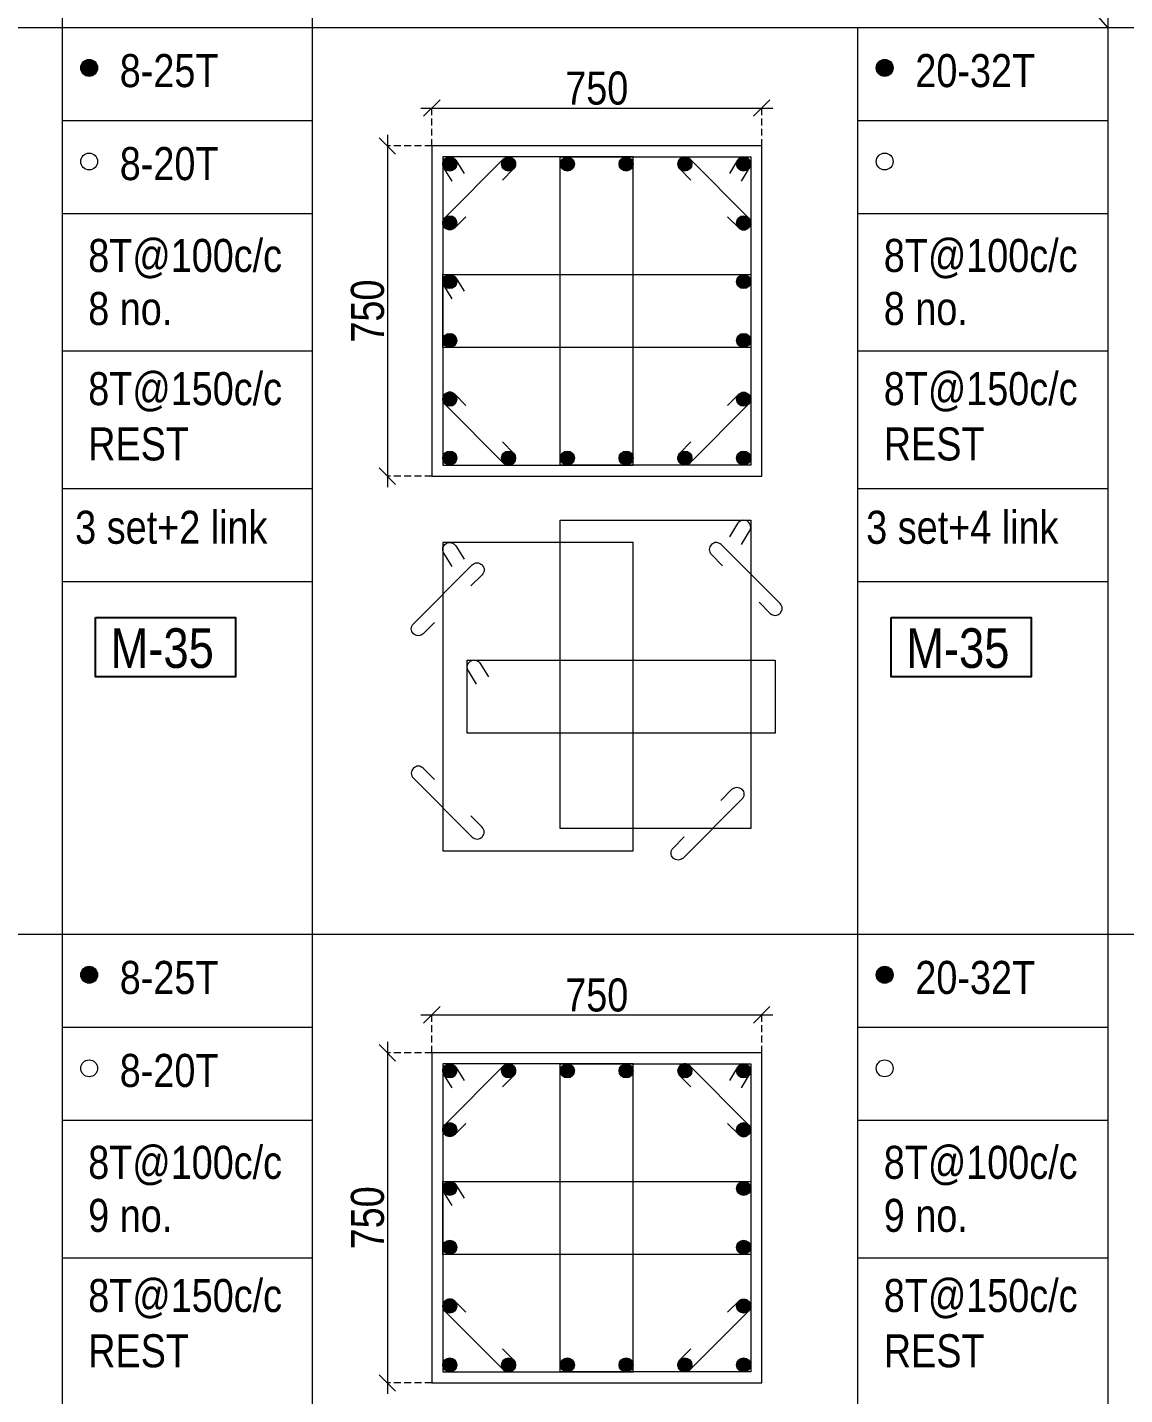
# Model space of a CAD drawing. Header units: millimetres. Extents: x 1112055 to 3390982, y -148532 to 766891.
# Drawn here: x 2287584 to 2297561, y 345047 to 357470 of the extents above; entities that cross this region are included whole.
import ezdxf
from ezdxf.enums import TextEntityAlignment as Align

# ---------------------------------------------------------------- set-up
doc = ezdxf.new("R2010")
doc.units = ezdxf.units.MM
doc.header["$PDMODE"] = 35
doc.header["$PDSIZE"] = -25
doc.linetypes.add('DASHED2', pattern=[0.375, 0.25, -0.125])
doc.linetypes.add('Hidden', pattern=[9.525, 6.35, -3.175])
for name, color, linetype, lineweight in [('B COL. SIZE DIM', 220, 'Continuous', 25), ('B COLSCH', 204, 'Continuous', 20), ('B COLUMN', 1, 'Hidden', 9), ('B STEEL', 34, 'Continuous', 15)]:
    doc.layers.add(name, color=color, linetype=linetype, lineweight=lineweight)
doc.layers.add('B TEXT', color=7, linetype='Continuous')
doc.styles.add('dim inside', font='romans.shx', dxfattribs={"width": 0.8, "height": 125})
doc.styles.add('SWINC', font='swissc.ttf')
doc.dimstyles.new('dim inside', dxfattribs={"dimtxt": 125, "dimasz": 100, "dimexe": 0, "dimexo": 0, "dimgap": 10, "dimtad": 0, "dimdec": 0, "dimzin": 0, "dimdsep": 46, "dimtxsty": 'dim inside', "dimblk": 'SMALL', "dimcen": 0.09, "dimadec": 0, "dimazin": 0, "dimtfac": 1, "dimtdec": 0, "dimtofl": 0, "dimtmove": 0, "dimatfit": 3, "dimfxl": 1, "dimtolj": 1, "dimtzin": 0, "dimarcsym": 2})

# ---------------------------------------------------------------- blocks, each defined once
blk = doc.blocks.new('_Oblique')
at = {"color": 0, "linetype": 'ByBlock', "lineweight": -2}
blk.add_line((-0.5, -0.5), (0.5, 0.5), dxfattribs=at)
blk = doc.blocks.new('*D876')
at = {"layer": 'B COL. SIZE DIM', "color": 250, "lineweight": 9, "ltscale": 250, "transparency": 16777216}
blk.add_line((2291161, 356737), (2294361, 356737), dxfattribs=at)
at = {"layer": 'B COL. SIZE DIM', "color": 250, "linetype": 'DASHED2', "lineweight": 9, "ltscale": 250, "transparency": 16777216}
for p, q in [((2291261, 356392), (2291261, 356737)), ((2294261, 356392), (2294261, 356737))]:
    blk.add_line(p, q, dxfattribs=at)
at = {"layer": 'Defpoints', "color": 0, "ltscale": 250, "transparency": 16777216}
for p in [(2294261, 356737), (2291261, 356392), (2294261, 356392)]:
    blk.add_point(p, dxfattribs=at)
at = {"layer": 'B COL. SIZE DIM', "color": 250, "lineweight": 9, "ltscale": 250, "transparency": 16777216, "xscale": 150, "yscale": 150, "zscale": 150, "rotation": 180}
blk.add_blockref('_Oblique', (2291261, 356737), dxfattribs=at)
at = {"layer": 'B COL. SIZE DIM', "color": 250, "lineweight": 9, "ltscale": 250, "transparency": 16777216, "xscale": 150, "yscale": 150, "zscale": 150}
blk.add_blockref('_Oblique', (2294261, 356737), dxfattribs=at)
at = {"layer": 'B COL. SIZE DIM', "color": 6, "ltscale": 250, "transparency": 16777216, "insert": (2292761, 356916), "char_height": 300, "attachment_point": 5, "style": 'SWINC'}
blk.add_mtext('\\A1;750', dxfattribs=at)
blk = doc.blocks.new('*D877')
at = {"layer": 'B COL. SIZE DIM', "color": 250, "lineweight": 9, "ltscale": 250, "transparency": 16777216}
blk.add_line((2290857, 356492), (2290857, 353292), dxfattribs=at)
at = {"layer": 'B COL. SIZE DIM', "color": 250, "linetype": 'DASHED2', "lineweight": 9, "ltscale": 250, "transparency": 16777216}
for p, q in [((2291261, 356392), (2290857, 356392)), ((2291261, 353392), (2290857, 353392))]:
    blk.add_line(p, q, dxfattribs=at)
at = {"layer": 'Defpoints', "color": 0, "ltscale": 250, "transparency": 16777216}
for p in [(2291261, 356392), (2290857, 353392), (2291261, 353392)]:
    blk.add_point(p, dxfattribs=at)
at = {"layer": 'B COL. SIZE DIM', "color": 250, "lineweight": 9, "ltscale": 250, "transparency": 16777216, "xscale": 150, "yscale": 150, "zscale": 150}
for p, rotation in [((2290857, 356392), 90), ((2290857, 353392), 270)]:
    blk.add_blockref('_Oblique', p, dxfattribs=dict(at, rotation=rotation))
at = {"layer": 'B COL. SIZE DIM', "color": 6, "ltscale": 250, "transparency": 16777216, "insert": (2290678, 354892), "char_height": 300, "attachment_point": 5, "rotation": 90, "style": 'SWINC'}
blk.add_mtext('\\A1;750', dxfattribs=at)
blk = doc.blocks.new('*D878')
at = {"layer": 'B COL. SIZE DIM', "color": 250, "lineweight": 9, "ltscale": 250, "transparency": 16777216}
blk.add_line((2291161, 348498), (2294361, 348498), dxfattribs=at)
at = {"layer": 'B COL. SIZE DIM', "color": 250, "linetype": 'DASHED2', "lineweight": 9, "ltscale": 250, "transparency": 16777216}
for p, q in [((2291261, 348153), (2291261, 348498)), ((2294261, 348153), (2294261, 348498))]:
    blk.add_line(p, q, dxfattribs=at)
at = {"layer": 'Defpoints', "color": 0, "ltscale": 250, "transparency": 16777216}
for p in [(2294261, 348498), (2291261, 348153), (2294261, 348153)]:
    blk.add_point(p, dxfattribs=at)
at = {"layer": 'B COL. SIZE DIM', "color": 250, "lineweight": 9, "ltscale": 250, "transparency": 16777216, "xscale": 150, "yscale": 150, "zscale": 150, "rotation": 180}
blk.add_blockref('_Oblique', (2291261, 348498), dxfattribs=at)
at = {"layer": 'B COL. SIZE DIM', "color": 250, "lineweight": 9, "ltscale": 250, "transparency": 16777216, "xscale": 150, "yscale": 150, "zscale": 150}
blk.add_blockref('_Oblique', (2294261, 348498), dxfattribs=at)
at = {"layer": 'B COL. SIZE DIM', "color": 6, "ltscale": 250, "transparency": 16777216, "insert": (2292761, 348676), "char_height": 300, "attachment_point": 5, "style": 'SWINC'}
blk.add_mtext('\\A1;750', dxfattribs=at)
blk = doc.blocks.new('*D879')
at = {"layer": 'B COL. SIZE DIM', "color": 250, "lineweight": 9, "ltscale": 250, "transparency": 16777216}
blk.add_line((2290857, 348253), (2290857, 345053), dxfattribs=at)
at = {"layer": 'B COL. SIZE DIM', "color": 250, "linetype": 'DASHED2', "lineweight": 9, "ltscale": 250, "transparency": 16777216}
for p, q in [((2291261, 348153), (2290857, 348153)), ((2291261, 345153), (2290857, 345153))]:
    blk.add_line(p, q, dxfattribs=at)
at = {"layer": 'Defpoints', "color": 0, "ltscale": 250, "transparency": 16777216}
for p in [(2291261, 348153), (2290857, 345153), (2291261, 345153)]:
    blk.add_point(p, dxfattribs=at)
at = {"layer": 'B COL. SIZE DIM', "color": 250, "lineweight": 9, "ltscale": 250, "transparency": 16777216, "xscale": 150, "yscale": 150, "zscale": 150}
for p, rotation in [((2290857, 348153), 90), ((2290857, 345153), 270)]:
    blk.add_blockref('_Oblique', p, dxfattribs=dict(at, rotation=rotation))
at = {"layer": 'B COL. SIZE DIM', "color": 6, "ltscale": 250, "transparency": 16777216, "insert": (2290678, 346653), "char_height": 300, "attachment_point": 5, "rotation": 90, "style": 'SWINC'}
blk.add_mtext('\\A1;750', dxfattribs=at)

msp = doc.modelspace()

# ---------------------------------------------------------------- hatches: boundary and pattern name
at = {"layer": 'B STEEL', "lineweight": 9, "ltscale": 0.5}
h = msp.add_hatch(color=34, dxfattribs=at)
edge = h.paths.add_edge_path()
edge.add_arc((2288145.5, 357101.6), 76.8, 0, 360)
h = msp.add_hatch(color=34, dxfattribs=at)
edge = h.paths.add_edge_path()
edge.add_arc((2295379, 357101.6), 76.8, 0, 360)
h = msp.add_hatch(color=34, dxfattribs=at)
edge = h.paths.add_edge_path()
edge.add_arc((2291424.7, 356228.4), 64, 0, 360)
at = {"layer": 'B STEEL'}
h = msp.add_hatch(color=34, dxfattribs=at)
edge = h.paths.add_edge_path()
edge.add_arc((2291959.1, 356228.4), 64, 0, 360)
h = msp.add_hatch(color=34, dxfattribs=at)
edge = h.paths.add_edge_path()
edge.add_arc((2292493.5, 356228.4), 64, 0, 360)
h = msp.add_hatch(color=34, dxfattribs=at)
edge = h.paths.add_edge_path()
edge.add_arc((2293027.9, 356228.4), 64, 0, 360)
h = msp.add_hatch(color=34, dxfattribs=at)
edge = h.paths.add_edge_path()
edge.add_arc((2293562.2, 356228.4), 64, 0, 360)
at = {"layer": 'B STEEL', "lineweight": 9, "ltscale": 0.5}
h = msp.add_hatch(color=34, dxfattribs=at)
edge = h.paths.add_edge_path()
edge.add_arc((2294096.6, 356228.4), 64, 180, 540, ccw=False)
at = {"layer": 'B STEEL'}
h = msp.add_hatch(color=34, dxfattribs=at)
edge = h.paths.add_edge_path()
edge.add_arc((2291424.7, 355694), 64, 0, 360)
h = msp.add_hatch(color=34, dxfattribs=at)
edge = h.paths.add_edge_path()
edge.add_arc((2294096.6, 355694), 64, 0, 360)
h = msp.add_hatch(color=34, dxfattribs=at)
edge = h.paths.add_edge_path()
edge.add_arc((2291424.7, 355159.6), 64, 0, 360)
h = msp.add_hatch(color=34, dxfattribs=at)
edge = h.paths.add_edge_path()
edge.add_arc((2294096.6, 355159.6), 64, 0, 360)
h = msp.add_hatch(color=34, dxfattribs=at)
edge = h.paths.add_edge_path()
edge.add_arc((2291424.7, 354625.2), 64, 0, 360)
h = msp.add_hatch(color=34, dxfattribs=at)
edge = h.paths.add_edge_path()
edge.add_arc((2294096.6, 354625.2), 64, 0, 360)
h = msp.add_hatch(color=34, dxfattribs=at)
edge = h.paths.add_edge_path()
edge.add_arc((2291424.7, 354090.8), 64, 0, 360)
h = msp.add_hatch(color=34, dxfattribs=at)
edge = h.paths.add_edge_path()
edge.add_arc((2294096.6, 354090.8), 64, 0, 360)
at = {"layer": 'B STEEL', "lineweight": 9, "ltscale": 0.5}
h = msp.add_hatch(color=34, dxfattribs=at)
edge = h.paths.add_edge_path()
edge.add_arc((2291424.7, 353556.4), 64, 0, 360, ccw=False)
at = {"layer": 'B STEEL'}
h = msp.add_hatch(color=34, dxfattribs=at)
edge = h.paths.add_edge_path()
edge.add_arc((2291959.1, 353556.4), 64, 0, 360)
h = msp.add_hatch(color=34, dxfattribs=at)
edge = h.paths.add_edge_path()
edge.add_arc((2292493.5, 353556.4), 64, 0, 360)
h = msp.add_hatch(color=34, dxfattribs=at)
edge = h.paths.add_edge_path()
edge.add_arc((2293027.9, 353556.4), 64, 0, 360)
h = msp.add_hatch(color=34, dxfattribs=at)
edge = h.paths.add_edge_path()
edge.add_arc((2293562.2, 353556.4), 64, 0, 360)
at = {"layer": 'B STEEL', "lineweight": 9, "ltscale": 0.5}
h = msp.add_hatch(color=34, dxfattribs=at)
edge = h.paths.add_edge_path()
edge.add_arc((2294096.6, 353556.4), 64, -180, 180)
h = msp.add_hatch(color=34, dxfattribs=at)
edge = h.paths.add_edge_path()
edge.add_arc((2288145.5, 348861.8), 76.8, 0, 360)
h = msp.add_hatch(color=34, dxfattribs=at)
edge = h.paths.add_edge_path()
edge.add_arc((2295379, 348861.8), 76.8, 0, 360)
h = msp.add_hatch(color=34, dxfattribs=at)
edge = h.paths.add_edge_path()
edge.add_arc((2291424.7, 347988.6), 64, 0, 360)
at = {"layer": 'B STEEL'}
h = msp.add_hatch(color=34, dxfattribs=at)
edge = h.paths.add_edge_path()
edge.add_arc((2291959.1, 347988.6), 64, 0, 360)
h = msp.add_hatch(color=34, dxfattribs=at)
edge = h.paths.add_edge_path()
edge.add_arc((2292493.5, 347988.6), 64, 0, 360)
h = msp.add_hatch(color=34, dxfattribs=at)
edge = h.paths.add_edge_path()
edge.add_arc((2293027.9, 347988.6), 64, 0, 360)
h = msp.add_hatch(color=34, dxfattribs=at)
edge = h.paths.add_edge_path()
edge.add_arc((2293562.2, 347988.6), 64, 0, 360)
at = {"layer": 'B STEEL', "lineweight": 9, "ltscale": 0.5}
h = msp.add_hatch(color=34, dxfattribs=at)
edge = h.paths.add_edge_path()
edge.add_arc((2294096.6, 347988.6), 64, 180, 540, ccw=False)
at = {"layer": 'B STEEL'}
h = msp.add_hatch(color=34, dxfattribs=at)
edge = h.paths.add_edge_path()
edge.add_arc((2291424.7, 347454.2), 64, 0, 360)
h = msp.add_hatch(color=34, dxfattribs=at)
edge = h.paths.add_edge_path()
edge.add_arc((2294096.6, 347454.2), 64, 0, 360)
h = msp.add_hatch(color=34, dxfattribs=at)
edge = h.paths.add_edge_path()
edge.add_arc((2291424.7, 346919.8), 64, 0, 360)
h = msp.add_hatch(color=34, dxfattribs=at)
edge = h.paths.add_edge_path()
edge.add_arc((2294096.6, 346919.8), 64, 0, 360)
h = msp.add_hatch(color=34, dxfattribs=at)
edge = h.paths.add_edge_path()
edge.add_arc((2291424.7, 346385.4), 64, 0, 360)
h = msp.add_hatch(color=34, dxfattribs=at)
edge = h.paths.add_edge_path()
edge.add_arc((2294096.6, 346385.4), 64, 0, 360)
h = msp.add_hatch(color=34, dxfattribs=at)
edge = h.paths.add_edge_path()
edge.add_arc((2291424.7, 345851), 64, 0, 360)
h = msp.add_hatch(color=34, dxfattribs=at)
edge = h.paths.add_edge_path()
edge.add_arc((2294096.6, 345851), 64, 0, 360)
at = {"layer": 'B STEEL', "lineweight": 9, "ltscale": 0.5}
h = msp.add_hatch(color=34, dxfattribs=at)
edge = h.paths.add_edge_path()
edge.add_arc((2291424.7, 345316.6), 64, 0, 360, ccw=False)
at = {"layer": 'B STEEL'}
h = msp.add_hatch(color=34, dxfattribs=at)
edge = h.paths.add_edge_path()
edge.add_arc((2291959.1, 345316.6), 64, 0, 360)
h = msp.add_hatch(color=34, dxfattribs=at)
edge = h.paths.add_edge_path()
edge.add_arc((2292493.5, 345316.6), 64, 0, 360)
h = msp.add_hatch(color=34, dxfattribs=at)
edge = h.paths.add_edge_path()
edge.add_arc((2293027.9, 345316.6), 64, 0, 360)
h = msp.add_hatch(color=34, dxfattribs=at)
edge = h.paths.add_edge_path()
edge.add_arc((2293562.2, 345316.6), 64, 0, 360)
at = {"layer": 'B STEEL', "lineweight": 9, "ltscale": 0.5}
h = msp.add_hatch(color=34, dxfattribs=at)
edge = h.paths.add_edge_path()
edge.add_arc((2294096.6, 345316.6), 64, -180, 180)

# ---------------------------------------------------------------- linework, layer by layer
at = {"layer": 'B COLSCH', "color": 250, "lineweight": 0}
for p, q in [((2287899.2, 382189.4), (2287899.2, 332750.4)), ((2290173.6, 382189.4), (2290173.6, 323875.2)), ((2297407.1, 382189.4), (2297407.1, 323875.2)), ((2235553.4, 357469.9), (2364668.6, 357469.9)), ((2295132.7, 357469.9), (2295132.7, 332750.4)), ((2287899.2, 356624.9), (2290173.6, 356624.9)), ((2295132.7, 356624.9), (2297407.1, 356624.9)), ((2287899.2, 355779.9), (2290173.6, 355779.9)), ((2295132.7, 355779.9), (2297407.1, 355779.9)), ((2287899.2, 354530.1), (2290173.6, 354530.1)), ((2295132.7, 354530.1), (2297407.1, 354530.1)), ((2287899.2, 353280.4), (2290173.6, 353280.4)), ((2295132.7, 353280.4), (2297407.1, 353280.4)), ((2287899.2, 352435.4), (2290173.6, 352435.4)), ((2295132.7, 352435.4), (2297407.1, 352435.4)), ((2235553.4, 349230.1), (2364668.6, 349230.1)), ((2287899.2, 348385.1), (2290173.6, 348385.1)), ((2295132.7, 348385.1), (2297407.1, 348385.1)), ((2287899.2, 347540.1), (2290173.6, 347540.1)), ((2295132.7, 347540.1), (2297407.1, 347540.1)), ((2287899.2, 346290.3), (2290173.6, 346290.3)), ((2295132.7, 346290.3), (2297407.1, 346290.3))]:
    msp.add_line(p, q, dxfattribs=at)
msp.add_lwpolyline([(2297407.1, 357469.9), (2297407.1, 357469.9), (2290173.6, 365709.7), (2297407.1, 373949.6), (2290173.6, 382189.4)], dxfattribs=at)
at = {"layer": 'B COLUMN', "color": 1, "linetype": 'ByBlock', "lineweight": 20}
for points in [[(2291260.7, 353392.4), (2294260.7, 353392.4), (2294260.7, 356392.4), (2291260.7, 356392.4)], [(2291260.7, 345152.6), (2294260.7, 345152.6), (2294260.7, 348152.6), (2291260.7, 348152.6)]]:
    msp.add_lwpolyline(points, close=True, dxfattribs=at)
at = {"layer": 'B STEEL', "color": 34, "lineweight": 9, "ltscale": 0.5}
for points in [[(2291360.7, 353492.4), (2293091.9, 353492.4), (2293091.9, 356292.4), (2291360.7, 356292.4)], [(2294160.7, 353492.4), (2292429.4, 353492.4), (2292429.4, 356292.4), (2294160.7, 356292.4)], [(2291360.7, 355223.6), (2294160.7, 355223.6), (2294160.7, 354561.2), (2291360.7, 354561.2)], [(2294160.7, 350191.2), (2292429.4, 350191.2), (2292429.4, 352991.2), (2294160.7, 352991.2)], [(2291360.7, 349988.9), (2293091.9, 349988.9), (2293091.9, 352788.9), (2291360.7, 352788.9)], [(2291583.8, 351720.1), (2294383.8, 351720.1), (2294383.8, 351057.6), (2291583.8, 351057.6)], [(2291360.7, 345252.6), (2293091.9, 345252.6), (2293091.9, 348052.6), (2291360.7, 348052.6)], [(2294160.7, 345252.6), (2292429.4, 345252.6), (2292429.4, 348052.6), (2294160.7, 348052.6)], [(2291360.7, 346983.8), (2294160.7, 346983.8), (2294160.7, 346321.4), (2291360.7, 346321.4)]]:
    msp.add_lwpolyline(points, close=True, dxfattribs=at)
for points in [[(2291444.9, 356073.4), (2291370.2, 356194.9, -1), (2291479.2, 356262), (2291554, 356140.5)], [(2291570.8, 355749.6), (2291469.9, 355648.8, -1), (2291379.4, 355739.3), (2291913.8, 356273.7, -1), (2292004.3, 356183.1), (2291903.5, 356082.3)], [(2293950.5, 355749.6), (2294051.4, 355648.8, 1), (2294141.9, 355739.3), (2293607.5, 356273.7, 1), (2293517, 356183.1), (2293617.8, 356082.3)], [(2294076.4, 356073.4), (2294151.2, 356194.9, 1), (2294042.1, 356262), (2293967.4, 356140.5)], [(2291444.9, 355004.6), (2291370.2, 355126.1, -1), (2291479.2, 355193.2), (2291554, 355071.7)], [(2291570.8, 354035.2), (2291469.9, 354136.1, 1), (2291379.4, 354045.6), (2291913.8, 353511.2, 1), (2292004.3, 353601.7), (2291903.5, 353702.6)], [(2293950.5, 354035.2), (2294051.4, 354136.1, -1), (2294141.9, 354045.6), (2293607.5, 353511.2, -1), (2293517, 353601.7), (2293617.8, 353702.6)], [(2294076.4, 352772.2), (2294151.2, 352893.7, 1), (2294042.1, 352960.8), (2293967.4, 352839.3)], [(2291444.9, 352569.8), (2291370.2, 352691.3, -1), (2291479.2, 352758.4), (2291554, 352636.9)], [(2294236.5, 352246), (2294337.3, 352145.2, 1), (2294427.9, 352235.7), (2293893.5, 352770.1, 1), (2293802.9, 352679.6), (2293903.8, 352578.7)], [(2291284.9, 352061.5), (2291184, 351960.6, -1), (2291093.5, 352051.1), (2291627.9, 352585.5, -1), (2291718.4, 352495), (2291617.5, 352394.1)], [(2291668.1, 351501), (2291593.3, 351622.5, -1), (2291702.3, 351689.6), (2291777.1, 351568.1)], [(2291284.9, 350637.2), (2291184, 350738, 1), (2291093.5, 350647.5), (2291627.9, 350113.1, 1), (2291718.4, 350203.6), (2291617.5, 350304.5)], [(2293889, 350446.1), (2293989.9, 350546.9, -1), (2294080.4, 350456.4), (2293546, 349922, -1), (2293455.5, 350012.5), (2293556.4, 350113.4)], [(2291444.9, 347833.5), (2291370.2, 347955, -1), (2291479.2, 348022.1), (2291554, 347900.6)], [(2291570.8, 347509.8), (2291469.9, 347408.9, -1), (2291379.4, 347499.4), (2291913.8, 348033.8, -1), (2292004.3, 347943.3), (2291903.5, 347842.4)], [(2293950.5, 347509.8), (2294051.4, 347408.9, 1), (2294141.9, 347499.4), (2293607.5, 348033.8, 1), (2293517, 347943.3), (2293617.8, 347842.4)], [(2294076.4, 347833.5), (2294151.2, 347955, 1), (2294042.1, 348022.1), (2293967.4, 347900.6)], [(2291444.9, 346764.7), (2291370.2, 346886.2, -1), (2291479.2, 346953.3), (2291554, 346831.9)], [(2291570.8, 345795.4), (2291469.9, 345896.3, 1), (2291379.4, 345805.7), (2291913.8, 345271.3, 1), (2292004.3, 345361.9), (2291903.5, 345462.7)], [(2293950.5, 345795.4), (2294051.4, 345896.3, -1), (2294141.9, 345805.7), (2293607.5, 345271.3, -1), (2293517, 345361.9), (2293617.8, 345462.7)]]:
    msp.add_lwpolyline(points, format="xyb", dxfattribs=at)
for centre, radius in [((2288145.5, 357101.6), 76.8), ((2295379, 357101.6), 76.8), ((2288145.5, 356251.3), 76.8), ((2295379, 356251.3), 76.8), ((2291424.7, 356228.4), 64), ((2291959.1, 356228.4), 64), ((2292493.5, 356228.4), 64), ((2293027.9, 356228.4), 64), ((2293562.2, 356228.4), 64), ((2294096.6, 356228.4), 64), ((2291424.7, 355694), 64), ((2294096.6, 355694), 64), ((2291424.7, 355159.6), 64), ((2294096.6, 355159.6), 64), ((2291424.7, 354625.2), 64), ((2294096.6, 354625.2), 64), ((2291424.7, 354090.8), 64), ((2294096.6, 354090.8), 64), ((2291424.7, 353556.4), 64), ((2291959.1, 353556.4), 64), ((2292493.5, 353556.4), 64), ((2293027.9, 353556.4), 64), ((2293562.2, 353556.4), 64), ((2294096.6, 353556.4), 64), ((2288145.5, 348861.8), 76.8), ((2295379, 348861.8), 76.8), ((2288145.5, 348011.5), 76.8), ((2291424.7, 347988.6), 64), ((2291959.1, 347988.6), 64), ((2292493.5, 347988.6), 64), ((2293027.9, 347988.6), 64), ((2293562.2, 347988.6), 64), ((2294096.6, 347988.6), 64), ((2295379, 348011.5), 76.8), ((2291424.7, 347454.2), 64), ((2294096.6, 347454.2), 64), ((2291424.7, 346919.8), 64), ((2294096.6, 346919.8), 64), ((2291424.7, 346385.4), 64), ((2294096.6, 346385.4), 64), ((2291424.7, 345851), 64), ((2294096.6, 345851), 64), ((2291424.7, 345316.6), 64), ((2291959.1, 345316.6), 64), ((2292493.5, 345316.6), 64), ((2293027.9, 345316.6), 64), ((2293562.2, 345316.6), 64), ((2294096.6, 345316.6), 64)]:
    msp.add_circle(centre, radius, dxfattribs=at)
at = {"layer": 'B TEXT', "color": 1}
for points in [[(2288202.9, 352106.3), (2289477.5, 352106.3), (2289477.5, 351568.4), (2288202.9, 351568.4)], [(2295436.4, 352106.3), (2296711, 352106.3), (2296711, 351568.4), (2295436.4, 351568.4)]]:
    msp.add_lwpolyline(points, close=True, dxfattribs=at)

# ---------------------------------------------------------------- texts
at = {"layer": 'B TEXT', "style": 'SWINC'}
for s, p in [('8-25T', (2288424, 356927)), ('20-32T', (2295657.5, 356927)), ('8-20T', (2288424, 356082)), ('8T@100c/c', (2288137.1, 355247.2)), ('8T@100c/c', (2295370.6, 355247.2)), ('8 no.', (2288137.1, 354765.4)), ('8 no.', (2295370.6, 354765.4)), ('8T@150c/c', (2288137.1, 354037.3)), ('8T@150c/c', (2295370.6, 354037.3)), ('REST', (2288137.1, 353534.9)), ('REST', (2295370.6, 353534.9)), ('3 set+2 link', (2288018.7, 352777.9)), ('3 set+4 link', (2295211, 352777.9)), ('8-25T', (2288424, 348687.2)), ('20-32T', (2295657.5, 348687.2)), ('8-20T', (2288424, 347842.2)), ('8T@100c/c', (2288137.1, 347007.4)), ('8T@100c/c', (2295370.6, 347007.4)), ('9 no.', (2288137.1, 346525.6)), ('9 no.', (2295370.6, 346525.6)), ('8T@150c/c', (2288137.1, 345797.5)), ('8T@150c/c', (2295370.6, 345797.5)), ('REST', (2288137.1, 345295.1)), ('REST', (2295370.6, 345295.1))]:
    msp.add_text(s, height=300, dxfattribs=at).set_placement(p)
at = {"layer": 'B TEXT', "color": 1, "style": 'SWINC'}
for p in [(2288340.2, 351541.8), (2295573.8, 351541.8)]:
    msp.add_text('M-35', height=360, dxfattribs=at).set_placement(p, align=Align.BOTTOM_LEFT)

# ---------------------------------------------------------------- dimensions: what is measured, and where the dimension line sits
at = {"layer": 'B COL. SIZE DIM', "color": 250, "ltscale": 250}
for base, p1, p2, picture, middle in [((2294260.7, 356737.4), (2291260.7, 356392.4), (2294260.7, 356392.4), '*D876', (2292760.7, 356916.2)), ((2294260.7, 348497.5), (2291260.7, 348152.6), (2294260.7, 348152.6), '*D878', (2292760.7, 348676.3))]:
    dim = msp.add_linear_dim(base=base, p1=p1, p2=p2, dimstyle='dim inside', override={"dimtxt": 300, "dimasz": 150, "dimgap": 25, "dimtad": 3, "dimlfac": 0.25, "dimtxsty": 'SWINC', "dimblk1": 'Oblique', "dimblk2": 'Oblique', "dimsah": 1, "dimdle": 100, "dimclrd": 250, "dimclre": 250, "dimclrt": 6, "dimfxl": 1000, "dimlwd": 9, "dimlwe": 9}, dxfattribs=at)
    dim.commit()
    dim.dimension.update_dxf_attribs({"geometry": picture, "text_midpoint": middle})
for base, p1, p2, picture, middle in [((2290856.8, 353392.4), (2291260.7, 356392.4), (2291260.7, 353392.4), '*D877', (2290678, 354892.4)), ((2290856.8, 345152.6), (2291260.7, 348152.6), (2291260.7, 345152.6), '*D879', (2290678, 346652.6))]:
    dim = msp.add_linear_dim(base=base, p1=p1, p2=p2, angle=90, dimstyle='dim inside', override={"dimtxt": 300, "dimasz": 150, "dimgap": 25, "dimtad": 3, "dimlfac": 0.25, "dimtxsty": 'SWINC', "dimblk1": 'Oblique', "dimblk2": 'Oblique', "dimsah": 1, "dimdle": 100, "dimclrd": 250, "dimclre": 250, "dimclrt": 6, "dimfxl": 1000, "dimlwd": 9, "dimlwe": 9}, dxfattribs=at)
    dim.commit()
    dim.dimension.update_dxf_attribs({"geometry": picture, "text_midpoint": middle})

doc.saveas('drawing.dxf')
